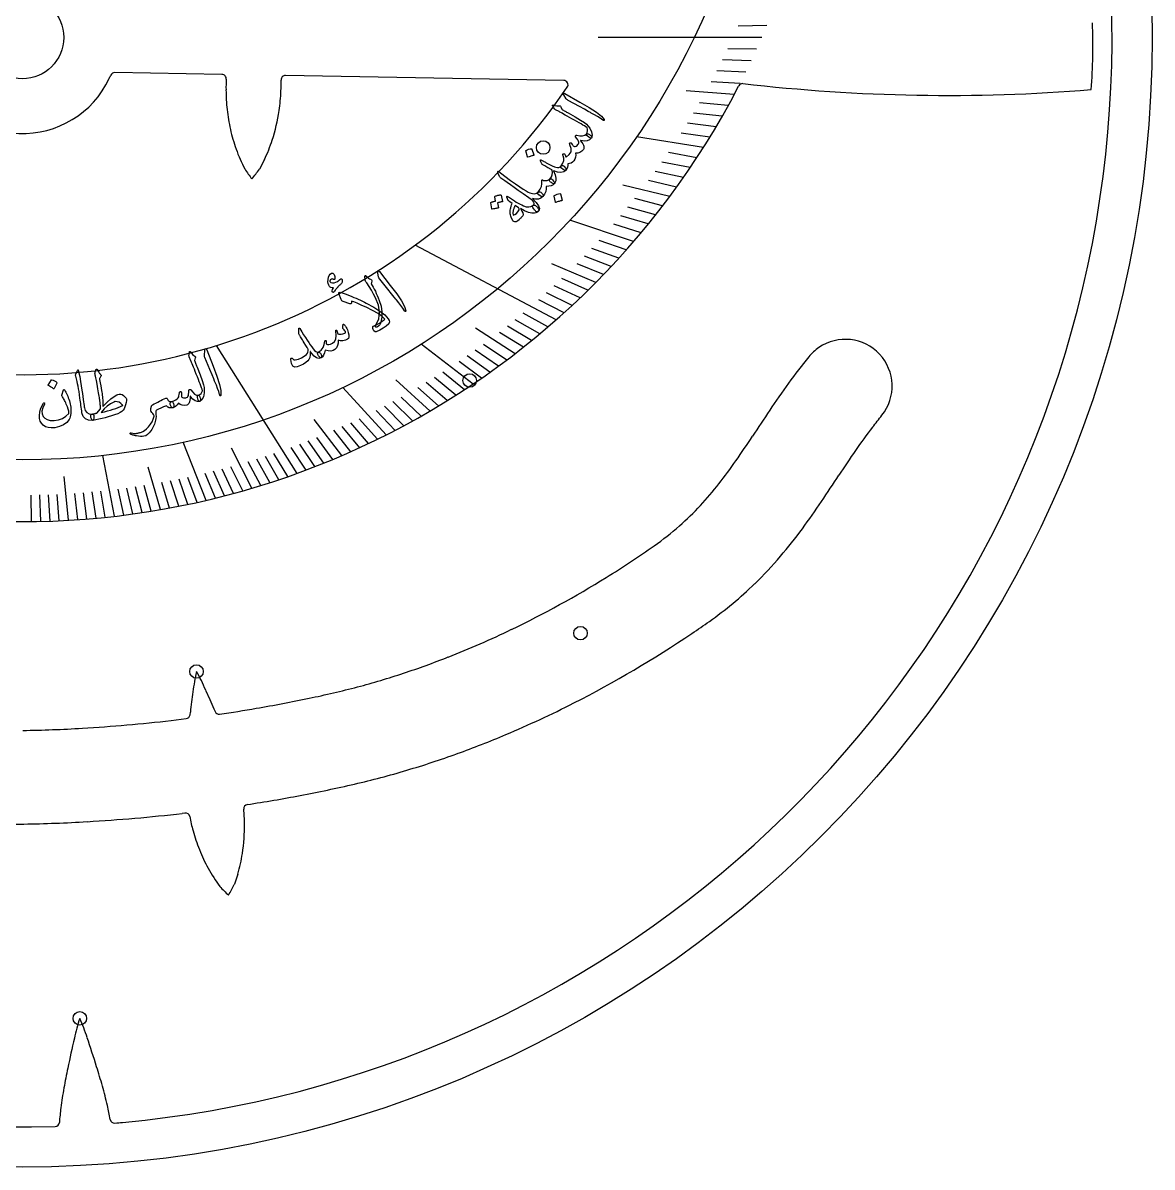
# Model space of a CAD drawing. Header units: millimetres. Extents: x -65 to 65, y -65 to 65.
# Drawn here: x 0 to 65, y -65 to 0.8 of the extents above; entities that cross this region are included whole.
import ezdxf

# ---------------------------------------------------------------- set-up
doc = ezdxf.new("R2010")
doc.units = ezdxf.units.MM
for name, color, linetype in [('CUT_INNER', 6, 'Continuous'), ('CUT_OUTER', 1, 'Continuous'), ('ENGRAVE', 7, 'Continuous'), ('ENGRAVE_FINE', 8, 'Continuous'), ('TEXT', 5, 'Continuous')]:
    doc.layers.add(name, color=color, linetype=linetype)

msp = doc.modelspace()

# ---------------------------------------------------------------- linework, layer by layer
at = {"layer": 'CUT_INNER'}
for points in [[(11.483, -2.124), (5.316, -2.016)], [(31.148, -2.467), (15.137, -2.188)], [(41.222, -2.782), (41.21, -2.806)], [(13.928, -7.02), (13.636, -7.572), (13.634, -7.576)], [(10.544, -37.549), (10.781, -38.084), (11.014, -38.622), (11.082, -38.78)], [(9.645, -38.971), (9.663, -38.817)], [(8.56, -39.298), (9.428, -39.19)], [(9.353, -44.625), (9.201, -44.644)], [(12.396, -48.136), (12.195, -48.727), (12.193, -48.731)]]:
    msp.add_lwpolyline(points, dxfattribs=at)
msp.add_circle((0, 0), 2.375, dxfattribs=at)
for centre, radius, start, end in [((0, 0), 62.692, 117.07559, 271.72351), ((0, 0), 62.692, 275.27413, 62.92436), ((31.87, -0.555), 29.725, 355.28933, 2.6965), ((0, 0), 5.525, 201.10463, 334.67159), ((1.013, -0.464), 4.411, 334.49392, 337.28373), ((5.311, -2.266), 0.25, 89, 156.79687), ((11.479, -2.374), 0.25, 356.31885, 89), ((18.832, -2.867), 7.119, 176.1553, 181.20678), ((7.741, -2.675), 7.145, 356.76136, 1.84368), ((15.133, -2.438), 0.25, 89, 181.68115), ((31.143, -2.717), 0.25, 325.72266, 89), ((0, 18.574), 46.425, 259.34572, 332.57926), ((0, 18.573), 37.975, 259.68682, 325.64284), ((22.601, -2.964), 10.887, 180.27924, 186.24601), ((4.002, -2.64), 10.882, 351.71689, 357.68981), ((41.444, -2.897), 0.25, 89, 152.75391), ((53.245, 98.951), 102.28, 263.37693, 274.62636), ((21.997, -3.027), 10.28, 186.26476, 192.67474), ((4.704, -2.745), 10.172, 341.94847, 351.73128), ((21.643, -3.108), 9.917, 192.66484, 199.49971), ((5.446, -2.996), 9.389, 334.61703, 342.00131), ((19.903, -3.756), 8.06, 199.2835, 208.16782), ((18.781, -3.723), 7.109, 212.67933, 218.34605), ((6.83, -2.796), 8.315, 320.06513, 324.90949), ((47.349, -20.06), 2.692, 321.50516, 124.45064), ((68.586, -37.605), 30.239, 140.51408, 144.13805), ((47.361, -20.073), 2.709, 124.50134, 141.24132), ((84.881, -49.357), 50.329, 144.16387, 146.32596), ((307.724, -197.744), 318.056, 146.33859, 146.66167), ((37.938, -13.106), 14.393, 319.67799, 323.1573), ((-11.524, 12.27), 64.076, 325.14237, 326.66046), ((74.309, -41.881), 31.997, 142.53714, 145.51446), ((17.056, -7.63), 29.25, 321.90405, 325.13247), ((114.218, -69.287), 80.41, 145.51947, 146.73772), ((24.302, -13.299), 20.051, 317.19191, 321.87597), ((-89.593, 64.402), 163.335, 326.10165, 326.73721), ((26.622, -15.429), 16.901, 311.41933, 317.14665), ((8.871, -1.746), 44.715, 323.6288, 326.08761), ((26.656, -15.438), 16.872, 305.0778, 311.35229), ((21.852, -11.291), 28.603, 319.53786, 323.60347), ((3.809, 17.052), 56.59, 301.75595, 305.10382), ((25.918, -14.74), 23.271, 314.16788, 319.50373), ((2.87, 18.47), 58.291, 295.70161, 301.8077), ((26.84, -15.662), 21.967, 305.27709, 314.11744), ((4.803, 14.433), 53.815, 291.47372, 295.71123), ((20.326, -6.89), 32.891, 303.59159, 305.7157), ((2.683, 18.794), 64.049, 296.96578, 304.0267), ((6.241, 10.784), 49.892, 288.33478, 291.47037), ((19.643, -38.771), 9.892, 166.61804, 173.50101), ((1.408, -41.384), 9.909, 22.77389, 29.65272), ((7.392, 7.303), 46.227, 284.90579, 288.33784), ((5.605, 14.706), 53.84, 281.67246, 284.71701), ((92.946, -49.018), 83.906, 172.21427, 173.01659), ((-0.288, 42.028), 81.789, 279.67504, 281.84287), ((11.312, -38.682), 0.25, 202.98895, 278.13827), ((3.181, 19.96), 59.453, 277.89438, 279.95362), ((4.212, 15.754), 60.646, 292.89818, 296.98095), ((-1.908, 51.139), 91.04, 273.37301, 276.60268), ((9.397, -38.942), 0.25, 277.10677, 353.29042), ((-1.318, 41.352), 81.236, 270.94912, 273.36355), ((5.636, 12.387), 56.991, 289.88873, 292.89615), ((6.855, 9.012), 53.402, 286.60416, 289.89152), ((7.844, 5.699), 49.945, 283.03584, 286.6024), ((0.963, 35.769), 80.792, 280.71564, 282.97966), ((-0.018, 40.539), 85.661, 278.70207, 280.7671), ((-1.842, 50.384), 95.668, 273.33917, 276.6284), ((9.384, -44.873), 0.25, 10.92166, 97.10712), ((12.982, -44.383), 0.25, 99.17331, 185.35487), ((4.852, -45.266), 7.929, 0.29768, 6.2279), ((-1.145, 29.867), 75.134, 268.17148, 270.93302), ((-1.314, 41.259), 86.527, 270.92227, 273.34227), ((17.641, -43.416), 8.135, 189.98465, 195.88441), ((2.609, -45.379), 10.172, 351.08673, 0.86954), ((19.727, -42.912), 10.28, 195.40302, 201.81301), ((19.391, -43.048), 9.917, 201.80311, 208.63797), ((3.382, -45.509), 9.389, 343.7553, 351.13958), ((17.776, -43.965), 8.06, 208.42176, 217.30609), ((16.663, -44.11), 7.109, 221.81759, 227.48432), ((4.717, -45.093), 8.315, 329.20339, 334.04776), ((12.68, -59.615), 9.901, 161.29708, 168.17367), ((-5.719, -60.519), 9.9, 17.44652, 24.33184), ((79.924, -75.523), 78.998, 166.87602, 168.15102), ((-66.899, -81.574), 74.598, 17.43517, 18.78544), ((-32.276, -70.708), 38.31, 15.70507, 17.44653), ((40.141, -67.159), 38.346, 168.17703, 169.91537), ((25.993, -64.646), 23.976, 169.90724, 172.66307), ((-18.452, -66.825), 23.952, 12.95177, 15.71322), ((14.931, -63.294), 12.832, 172.34395, 176.15492), ((-7.161, -64.308), 12.384, 9.51651, 13.31385), ((1.879, -62.414), 0.25, 271.58203, 355.54132), ((5.299, -62.217), 0.25, 190.08368, 274.74609), ((2.313, -25.929), 36.66, 274.70336, 275.39896)]:
    msp.add_arc(centre, radius, start, end, dxfattribs=at)
at = {"layer": 'CUT_OUTER'}
msp.add_circle((0, 0), 65, dxfattribs=at)
at = {"layer": 'ENGRAVE'}
for points in [[(42.548, 0), (33.123, 0)], [(39.18, -6.332), (35.337, -5.71)], [(35.17, -11.732), (31.505, -10.509)], [(30.706, -16.247), (22.589, -11.953)], [(15.8, -25.08), (11.165, -17.723)], [(25.926, -19.938), (22.946, -17.646)], [(20.934, -22.864), (18.436, -20.137)], [(10.576, -26.631), (9.251, -23.293)], [(5.3, -27.548), (4.628, -24.052)]]:
    msp.add_lwpolyline(points, dxfattribs=at)
for centre, radius in [((0, 18.574), 42.877), ((29.966, -6.33), 0.39), ((25.737, -19.736), 0.39), ((32.11, -34.274), 0.39), ((10.019, -36.481), 0.39), ((3.302, -56.439), 0.39)]:
    msp.add_circle(centre, radius, dxfattribs=at)
at = {"layer": 'ENGRAVE_FINE'}
for points in [[(42.841, 0.685), (41.176, 0.659)], [(42.247, -0.676), (40.582, -0.649)], [(41.937, -1.342), (40.273, -1.289)], [(41.619, -1.999), (39.956, -1.919)], [(41.292, -2.646), (39.631, -2.54)], [(40.958, -3.284), (38.188, -3.062)], [(40.617, -3.912), (38.961, -3.753)], [(40.268, -4.531), (38.615, -4.345)], [(39.912, -5.141), (38.263, -4.928)], [(39.549, -5.741), (37.905, -5.502)], [(38.422, -7.485), (36.794, -7.168)], [(38.804, -6.913), (37.17, -6.622)], [(38.035, -8.048), (36.413, -7.704)], [(37.242, -9.146), (34.556, -8.486)], [(37.641, -8.601), (36.026, -8.232)], [(36.428, -10.207), (34.836, -9.761)], [(36.838, -9.681), (35.238, -9.26)], [(36.013, -10.724), (34.43, -10.253)], [(35.594, -11.232), (34.02, -10.736)], [(34.741, -12.222), (33.187, -11.675)], [(34.308, -12.704), (32.765, -12.132)], [(32.985, -14.096), (30.466, -13.02)], [(33.43, -13.641), (31.91, -13.021)], [(33.871, -13.177), (32.339, -12.581)], [(32.083, -14.982), (30.601, -14.29)], [(32.536, -14.543), (31.04, -13.875)], [(31.168, -15.834), (29.713, -15.095)], [(31.627, -15.412), (30.158, -14.696)], [(29.771, -17.049), (28.36, -16.241)], [(30.24, -16.652), (28.814, -15.867)], [(28.348, -18.192), (26.074, -16.732)], [(28.825, -17.819), (27.446, -16.967)], [(29.3, -17.438), (27.905, -16.608)], [(27.869, -18.557), (26.523, -17.661)], [(26.902, -19.263), (25.592, -18.325)], [(27.387, -18.914), (26.058, -17.996)], [(26.415, -19.604), (25.123, -18.645)], [(23.452, -21.493), (21.49, -19.695)], [(24.942, -20.582), (23.707, -19.563)], [(25.435, -20.264), (24.181, -19.264)], [(23.95, -21.197), (22.755, -20.139)], [(24.447, -20.893), (23.231, -19.854)], [(22.449, -22.063), (21.316, -20.949)], [(22.951, -21.782), (21.797, -20.686)], [(21.44, -22.604), (20.35, -21.455)], [(21.945, -22.337), (20.833, -21.205)], [(18.381, -24.058), (16.791, -21.978)], [(19.406, -23.601), (18.406, -22.385)], [(19.916, -23.363), (18.893, -22.163)], [(20.426, -23.117), (19.38, -21.933)], [(17.867, -24.276), (16.938, -23.014)], [(18.894, -23.833), (17.917, -22.601)], [(13.197, -25.937), (12.027, -23.637)], [(16.318, -24.889), (15.463, -23.584)], [(16.835, -24.692), (15.955, -23.401)], [(17.351, -24.487), (16.447, -23.21)], [(14.24, -25.614), (13.486, -24.258)], [(14.761, -25.443), (13.981, -24.099)], [(15.281, -25.265), (14.476, -23.933)], [(7.943, -27.167), (7.227, -24.718)], [(11.626, -26.372), (11.004, -24.962)], [(12.15, -26.233), (11.502, -24.833)], [(12.674, -26.088), (11.998, -24.698)], [(13.719, -25.778), (12.991, -24.41)], [(2.651, -27.776), (2.41, -25.25)], [(8.47, -27.072), (8.013, -25.61)], [(8.998, -26.971), (8.512, -25.517)], [(9.524, -26.864), (9.011, -25.417)], [(10.05, -26.751), (9.51, -25.312)], [(11.101, -26.505), (10.507, -25.084)], [(0.53, -27.849), (0.501, -26.328)], [(1.061, -27.84), (1.003, -26.32)], [(1.591, -27.824), (1.504, -26.305)], [(2.121, -27.803), (2.006, -26.286)], [(3.182, -27.742), (3.008, -26.23)], [(3.712, -27.703), (3.509, -26.193)], [(4.241, -27.657), (4.01, -26.151)], [(4.771, -27.606), (4.511, -26.104)], [(5.829, -27.484), (5.513, -25.991)], [(6.358, -27.414), (6.013, -25.926)], [(6.887, -27.338), (6.513, -25.856)], [(7.415, -27.256), (7.013, -25.78)]]:
    msp.add_lwpolyline(points, dxfattribs=at)
at = {"layer": 'TEXT'}
for points in [[(31.151, -3.305), (31.111, -3.231), (31.106, -3.191), (31.138, -3.186), (31.205, -3.214), (32.079, -3.712), (32.615, -4.018), (33.026, -4.287), (33.31, -4.522), (33.468, -4.723), (33.476, -4.746), (33.478, -4.762), (33.473, -4.772), (33.462, -4.775), (33.448, -4.774), (33.432, -4.769), (33.414, -4.761), (33.395, -4.748), (33.25, -4.647), (33.091, -4.546), (32.919, -4.446), (32.733, -4.346), (32.686, -4.319), (32.555, -4.247), (32.343, -4.131), (32.049, -3.969), (31.394, -3.614), (31.36, -3.593), (31.332, -3.571), (31.308, -3.546), (31.289, -3.521)], [(30.62, -4.111), (30.582, -4.05), (30.552, -4.002), (30.529, -3.967), (30.514, -3.945), (30.505, -3.93), (30.501, -3.917), (30.502, -3.904), (30.507, -3.892), (30.518, -3.882), (30.531, -3.877), (30.547, -3.877), (30.566, -3.882), (30.655, -3.908), (30.742, -3.924), (30.825, -3.929), (30.905, -3.924), (30.93, -3.924), (30.95, -3.933), (30.966, -3.953), (30.979, -3.982), (31.03, -4.126), (31.08, -4.155), (31.128, -4.183), (31.176, -4.211), (31.223, -4.238), (31.269, -4.264), (31.314, -4.29), (31.358, -4.315), (31.402, -4.339), (31.805, -4.565), (32.115, -4.748), (32.332, -4.89), (32.455, -4.991), (32.641, -5.223), (32.753, -5.43), (32.789, -5.613), (32.749, -5.771), (32.746, -5.774), (32.744, -5.777), (32.742, -5.781), (32.739, -5.784), (32.706, -5.79), (32.654, -5.772), (32.584, -5.728), (32.495, -5.66), (32.465, -5.632), (32.447, -5.604), (32.444, -5.578), (32.454, -5.551), (32.499, -5.455), (32.521, -5.362), (32.518, -5.274), (32.491, -5.19), (32.42, -5.142), (32.338, -5.09), (32.245, -5.033), (32.14, -4.971), (32.025, -4.904), (31.9, -4.833), (31.765, -4.758), (31.62, -4.677), (31.479, -4.597), (31.352, -4.525), (31.238, -4.462), (31.139, -4.407), (31.054, -4.36), (30.984, -4.32), (30.929, -4.289), (30.888, -4.265), (30.677, -4.158), (30.658, -4.145), (30.642, -4.133), (30.63, -4.122), (30.62, -4.111)], [(31.109, -6.798), (31.1, -6.774), (31.095, -6.753), (31.095, -6.733), (31.098, -6.715), (31.105, -6.701), (31.117, -6.691), (31.131, -6.685), (31.15, -6.684), (31.17, -6.688), (31.188, -6.7), (31.205, -6.719), (31.221, -6.746), (31.227, -6.761), (31.233, -6.777), (31.241, -6.793), (31.249, -6.809), (31.257, -6.825), (31.264, -6.842), (31.271, -6.859), (31.277, -6.877), (31.468, -6.735), (31.569, -6.569), (31.581, -6.38), (31.503, -6.169), (31.493, -6.146), (31.487, -6.125), (31.485, -6.106), (31.487, -6.09), (31.494, -6.075), (31.505, -6.064), (31.518, -6.058), (31.535, -6.055), (31.554, -6.057), (31.571, -6.066), (31.587, -6.081), (31.602, -6.102), (31.637, -6.156), (31.669, -6.198), (31.697, -6.229), (31.722, -6.247), (31.766, -6.264), (31.813, -6.262), (31.863, -6.243), (31.916, -6.205), (31.964, -6.157), (31.996, -6.108), (32.013, -6.059), (32.014, -6.011), (31.998, -5.955), (31.962, -5.885), (31.907, -5.802), (31.831, -5.705), (31.823, -5.693), (31.82, -5.679), (31.825, -5.663), (31.835, -5.646), (31.849, -5.631), (31.864, -5.622), (31.879, -5.618), (31.896, -5.62), (32.078, -5.658), (32.232, -5.658), (32.358, -5.622), (32.456, -5.548), (32.479, -5.534), (32.509, -5.532), (32.546, -5.54), (32.59, -5.56), (32.635, -5.584), (32.674, -5.61), (32.705, -5.638), (32.729, -5.668), (32.748, -5.699), (32.758, -5.726), (32.759, -5.749), (32.752, -5.768), (32.636, -5.88), (32.493, -5.943), (32.324, -5.957), (32.129, -5.921), (32.119, -5.919), (32.114, -5.921), (32.113, -5.928), (32.116, -5.938), (32.186, -6.039), (32.239, -6.126), (32.277, -6.198), (32.3, -6.256), (32.309, -6.307), (32.308, -6.355), (32.297, -6.4), (32.275, -6.442), (32.183, -6.546), (32.078, -6.617), (31.96, -6.654), (31.83, -6.659), (31.841, -6.777), (31.828, -6.888), (31.79, -6.992), (31.728, -7.088), (31.651, -7.167), (31.567, -7.222), (31.477, -7.253), (31.381, -7.261), (31.382, -7.369), (31.366, -7.466), (31.333, -7.552), (31.283, -7.628), (31.247, -7.644), (31.19, -7.633), (31.111, -7.593), (31.012, -7.525), (30.987, -7.498), (30.976, -7.467), (30.981, -7.431), (31.001, -7.392), (31.098, -7.23), (31.148, -7.077), (31.152, -6.933), (31.109, -6.798)], [(28.962, -6.526), (28.961, -6.519), (28.963, -6.512), (28.968, -6.504), (28.976, -6.497), (29.05, -6.46), (29.127, -6.432), (29.206, -6.411), (29.288, -6.398), (29.298, -6.398), (29.306, -6.402), (29.311, -6.407), (29.315, -6.416), (29.43, -6.759), (29.431, -6.769), (29.427, -6.777), (29.417, -6.783), (29.401, -6.786), (29.388, -6.789), (29.367, -6.795), (29.339, -6.802), (29.304, -6.812), (29.261, -6.824), (29.21, -6.839), (29.151, -6.857), (29.084, -6.877), (29.074, -6.879), (29.067, -6.878), (29.062, -6.874), (29.06, -6.867)], [(29.909, -7.299), (29.896, -7.287), (29.881, -7.264), (29.864, -7.232), (29.846, -7.191), (29.83, -7.15), (29.817, -7.117), (29.807, -7.091), (29.802, -7.073), (29.804, -7.051), (29.816, -7.041), (29.838, -7.043), (29.869, -7.057), (29.89, -7.069), (29.914, -7.082), (29.942, -7.096), (29.975, -7.113), (30.011, -7.132), (30.05, -7.153), (30.093, -7.177), (30.138, -7.202), (30.331, -7.305), (30.489, -7.383), (30.61, -7.438), (30.695, -7.468), (30.782, -7.481), (30.862, -7.472), (30.935, -7.442), (31.001, -7.392), (31.019, -7.377), (31.04, -7.368), (31.062, -7.364), (31.086, -7.366), (31.113, -7.374), (31.139, -7.389), (31.163, -7.41), (31.186, -7.438), (31.239, -7.508), (31.273, -7.563), (31.288, -7.603), (31.283, -7.628), (31.149, -7.732), (30.985, -7.773), (30.792, -7.752), (30.568, -7.668), (30.56, -7.666), (30.555, -7.666), (30.554, -7.669), (30.557, -7.675), (30.656, -7.891), (30.7, -8.085), (30.688, -8.254), (30.62, -8.399), (30.608, -8.411), (30.591, -8.417), (30.572, -8.415), (30.548, -8.407), (30.517, -8.392), (30.48, -8.371), (30.436, -8.345), (30.385, -8.313), (30.341, -8.277), (30.319, -8.239), (30.32, -8.198), (30.344, -8.156), (30.434, -8.023), (30.485, -7.891), (30.498, -7.76), (30.472, -7.629), (30.463, -7.619), (30.44, -7.604), (30.403, -7.583), (30.351, -7.557), (30.319, -7.541), (30.28, -7.52), (30.235, -7.494), (30.183, -7.463), (30.125, -7.428), (30.059, -7.389), (29.988, -7.346), (29.909, -7.299)], [(29.405, -9.843), (29.369, -9.778), (29.35, -9.726), (29.35, -9.685), (29.369, -9.657), (29.402, -9.626), (29.426, -9.598), (29.44, -9.573), (29.443, -9.55), (29.42, -9.482), (29.36, -9.404), (29.264, -9.316), (29.132, -9.218), (28.814, -8.998), (28.533, -8.801), (28.286, -8.627), (28.075, -8.477), (27.899, -8.351), (27.758, -8.25), (27.651, -8.173), (27.578, -8.121), (27.532, -8.084), (27.496, -8.052), (27.469, -8.023), (27.452, -7.998), (27.358, -7.789), (27.346, -7.732), (27.349, -7.7), (27.368, -7.694), (27.403, -7.713), (27.765, -7.984), (28.087, -8.22), (28.37, -8.422), (28.614, -8.591), (28.818, -8.726), (28.982, -8.829), (29.106, -8.9), (29.189, -8.939), (29.345, -8.981), (29.478, -8.989), (29.587, -8.962), (29.672, -8.9), (29.699, -8.881), (29.733, -8.875), (29.773, -8.882), (29.82, -8.902), (29.859, -8.927), (29.892, -8.956), (29.919, -8.991), (29.941, -9.031), (29.954, -9.069), (29.959, -9.102), (29.955, -9.129), (29.942, -9.15), (29.826, -9.243), (29.689, -9.293), (29.53, -9.301), (29.351, -9.267), (29.567, -9.486), (29.698, -9.676), (29.745, -9.838), (29.707, -9.971), (29.688, -9.996), (29.668, -10.015), (29.647, -10.027), (29.626, -10.032), (29.599, -10.032), (29.572, -10.022), (29.543, -10.004), (29.514, -9.977), (29.5, -9.96), (29.485, -9.943), (29.471, -9.927), (29.457, -9.91), (29.443, -9.893), (29.43, -9.877), (29.417, -9.86), (29.405, -9.843)], [(30.344, -8.156), (30.374, -8.138), (30.398, -8.127), (30.417, -8.124), (30.43, -8.127), (30.446, -8.136), (30.463, -8.15), (30.483, -8.169), (30.504, -8.191), (30.567, -8.268), (30.608, -8.328), (30.626, -8.372), (30.62, -8.399), (30.534, -8.473), (30.425, -8.526), (30.292, -8.558), (30.136, -8.568), (30.139, -8.714), (30.107, -8.861), (30.04, -9.007), (29.939, -9.154), (29.923, -9.165), (29.904, -9.168), (29.883, -9.164), (29.857, -9.152), (29.709, -9.059), (29.692, -9.049), (29.678, -9.033), (29.667, -9.013), (29.657, -8.988), (29.653, -8.966), (29.654, -8.944), (29.659, -8.923), (29.669, -8.903), (29.788, -8.729), (29.862, -8.566), (29.893, -8.413), (29.88, -8.272), (29.877, -8.254), (29.878, -8.237), (29.884, -8.222), (29.894, -8.207), (29.907, -8.197), (29.919, -8.193), (29.933, -8.195), (29.946, -8.204), (29.958, -8.214), (29.969, -8.222), (29.979, -8.227), (29.988, -8.231), (30.096, -8.234), (30.191, -8.223), (30.274, -8.197), (30.344, -8.156)], [(27.178, -9.162), (27.177, -9.155), (27.18, -9.148), (27.186, -9.141), (27.195, -9.134), (27.233, -9.117), (27.271, -9.102), (27.31, -9.09), (27.349, -9.079), (27.389, -9.07), (27.429, -9.063), (27.471, -9.058), (27.513, -9.055), (27.523, -9.056), (27.532, -9.061), (27.538, -9.068), (27.542, -9.078), (27.624, -9.434), (27.623, -9.441), (27.618, -9.446), (27.607, -9.45), (27.593, -9.453), (27.581, -9.454), (27.564, -9.457), (27.54, -9.461), (27.511, -9.468), (27.475, -9.476), (27.433, -9.486), (27.384, -9.498), (27.329, -9.511), (27.388, -9.79), (27.388, -9.8), (27.382, -9.808), (27.372, -9.813), (27.356, -9.815), (27.342, -9.817), (27.321, -9.821), (27.292, -9.826), (27.255, -9.833), (27.211, -9.841), (27.158, -9.852), (27.097, -9.865), (27.028, -9.88), (27.02, -9.88), (27.013, -9.877), (27.01, -9.872), (27.009, -9.865), (26.944, -9.514), (26.944, -9.507), (26.947, -9.5), (26.953, -9.493), (26.961, -9.486), (26.993, -9.471), (27.025, -9.458), (27.058, -9.447), (27.091, -9.437), (27.125, -9.43), (27.158, -9.424), (27.192, -9.42), (27.227, -9.417)], [(28.836, -9.683), (28.992, -9.736), (29.133, -9.749), (29.258, -9.723), (29.369, -9.657), (29.4, -9.64), (29.436, -9.637), (29.477, -9.648), (29.523, -9.673), (29.545, -9.689), (29.567, -9.706), (29.588, -9.724), (29.609, -9.743), (29.629, -9.764), (29.648, -9.786), (29.665, -9.809), (29.68, -9.834), (29.703, -9.878), (29.716, -9.915), (29.718, -9.945), (29.71, -9.968), (29.662, -10.019), (29.606, -10.059), (29.543, -10.088), (29.474, -10.107), (29.304, -10.109), (29.112, -10.066), (28.897, -9.978), (28.66, -9.844), (28.742, -9.982), (28.79, -10.096), (28.805, -10.186), (28.786, -10.251), (28.767, -10.277), (28.747, -10.305), (28.724, -10.332), (28.699, -10.361), (28.672, -10.39), (28.642, -10.419), (28.61, -10.45), (28.576, -10.482), (28.511, -10.538), (28.457, -10.578), (28.416, -10.602), (28.387, -10.61), (28.325, -10.609), (28.276, -10.595), (28.238, -10.569), (28.211, -10.53), (28.147, -10.389), (28.102, -10.277), (28.074, -10.193), (28.064, -10.137), (28.062, -10.073), (28.065, -10.006), (28.072, -9.937), (28.084, -9.865), (28.099, -9.79), (28.119, -9.712), (28.142, -9.632), (28.17, -9.548), (28.038, -9.45), (28.022, -9.437), (28.008, -9.425), (27.995, -9.415), (27.984, -9.405), (27.974, -9.395), (27.966, -9.386), (27.96, -9.377), (27.956, -9.369), (27.877, -9.176), (27.871, -9.146), (27.883, -9.135), (27.915, -9.142), (27.966, -9.168), (28.082, -9.25), (28.197, -9.327), (28.309, -9.399), (28.419, -9.465), (28.528, -9.527), (28.633, -9.583), (28.736, -9.635), (28.836, -9.683)], [(30.591, -9.12), (30.591, -9.113), (30.593, -9.105), (30.599, -9.097), (30.608, -9.089), (30.686, -9.05), (30.767, -9.019), (30.85, -8.996), (30.935, -8.981), (30.946, -8.982), (30.954, -8.985), (30.959, -8.991), (30.963, -9), (31.061, -9.356), (31.062, -9.366), (31.056, -9.374), (31.046, -9.381), (31.029, -9.385), (31.015, -9.388), (30.994, -9.394), (30.964, -9.402), (30.927, -9.413), (30.882, -9.426), (30.828, -9.442), (30.766, -9.462), (30.696, -9.484), (30.686, -9.486), (30.678, -9.485), (30.674, -9.481), (30.672, -9.474)], [(28.35, -9.669), (28.335, -9.696), (28.321, -9.724), (28.306, -9.754), (28.292, -9.785), (28.278, -9.818), (28.266, -9.853), (28.255, -9.89), (28.245, -9.929), (28.236, -9.968), (28.23, -10.007), (28.225, -10.045), (28.224, -10.083), (28.225, -10.12), (28.229, -10.157), (28.236, -10.193), (28.245, -10.228), (28.342, -10.192), (28.431, -10.127), (28.512, -10.033), (28.584, -9.909), (28.589, -9.883), (28.582, -9.854), (28.564, -9.823), (28.535, -9.79)], [(18.365, -14.153), (18.326, -14.186), (18.29, -14.217), (18.257, -14.245), (18.227, -14.272), (18.2, -14.296), (18.177, -14.318), (18.157, -14.338), (18.14, -14.357), (18.124, -14.376), (18.105, -14.4), (18.083, -14.428), (18.057, -14.461), (18.029, -14.498), (17.997, -14.54), (17.963, -14.586), (17.925, -14.637), (17.909, -14.655), (17.891, -14.665), (17.873, -14.666), (17.853, -14.658), (17.827, -14.626), (17.825, -14.574), (17.846, -14.502), (17.89, -14.41), (17.816, -14.406), (17.754, -14.393), (17.705, -14.369), (17.667, -14.335), (17.622, -14.258), (17.594, -14.162), (17.583, -14.049), (17.588, -13.918), (17.611, -13.791), (17.65, -13.69), (17.706, -13.615), (17.778, -13.567), (17.827, -13.555), (17.869, -13.563), (17.905, -13.591), (17.934, -13.639), (17.956, -13.696), (17.971, -13.752), (17.978, -13.806), (17.978, -13.858), (17.971, -13.898), (17.957, -13.922), (17.936, -13.929), (17.908, -13.92), (17.873, -13.902), (17.838, -13.894), (17.804, -13.896), (17.771, -13.906), (17.74, -13.924), (17.717, -13.946), (17.701, -13.973), (17.692, -14.006), (17.691, -14.04), (17.7, -14.066), (17.718, -14.085), (17.746, -14.097), (17.835, -14.113), (17.929, -14.108), (18.03, -14.082), (18.138, -14.036), (18.146, -14.031), (18.156, -14.024), (18.166, -14.016), (18.176, -14.007), (18.188, -13.997), (18.2, -13.986), (18.213, -13.975), (18.227, -13.962), (18.243, -13.949), (18.257, -13.937), (18.269, -13.926), (18.28, -13.916), (18.29, -13.908), (18.299, -13.901), (18.307, -13.895), (18.314, -13.89), (18.328, -13.884), (18.342, -13.883), (18.355, -13.886), (18.368, -13.893), (18.377, -13.901), (18.385, -13.91), (18.39, -13.92), (18.393, -13.93), (18.397, -14.013), (18.394, -14.078), (18.383, -14.124), (18.365, -14.153)], [(20.627, -16.38), (20.598, -16.459), (20.556, -16.529), (20.503, -16.588), (20.436, -16.638), (20.394, -16.659), (20.361, -16.669), (20.337, -16.669), (20.322, -16.656), (20.316, -16.633), (20.32, -16.603), (20.335, -16.566), (20.359, -16.522), (20.505, -16.179), (20.546, -15.808), (20.483, -15.409), (20.318, -14.982), (20.204, -14.758), (20.081, -14.539), (19.949, -14.326), (19.809, -14.119), (19.769, -14.059), (19.74, -14.01), (19.722, -13.971), (19.715, -13.942), (19.714, -13.9), (19.712, -13.863), (19.71, -13.831), (19.708, -13.803), (19.707, -13.78), (19.706, -13.761), (19.705, -13.747), (19.705, -13.738), (19.707, -13.724), (19.712, -13.713), (19.719, -13.705), (19.727, -13.7), (19.74, -13.698), (19.751, -13.699), (19.761, -13.702), (19.768, -13.709), (19.85, -13.786), (19.92, -13.845), (19.98, -13.886), (20.028, -13.909), (20.064, -13.925), (20.087, -13.947), (20.098, -13.976), (20.096, -14.011), (20.064, -14.17), (20.127, -14.268), (20.188, -14.373), (20.248, -14.483), (20.307, -14.599), (20.364, -14.721), (20.421, -14.85), (20.477, -14.984), (20.532, -15.125), (20.634, -15.456), (20.684, -15.775), (20.681, -16.083), (20.627, -16.38)], [(20.453, -13.532), (20.444, -13.448), (20.454, -13.409), (20.485, -13.416), (20.537, -13.468), (21.155, -14.262), (21.534, -14.749), (21.811, -15.155), (21.985, -15.48), (22.053, -15.726), (22.052, -15.75), (22.048, -15.766), (22.04, -15.773), (22.028, -15.771), (22.015, -15.765), (22.003, -15.755), (21.99, -15.74), (21.976, -15.722), (21.881, -15.573), (21.773, -15.419), (21.652, -15.261), (21.518, -15.098), (21.484, -15.054), (21.391, -14.938), (21.239, -14.75), (21.029, -14.488), (20.559, -13.91), (20.536, -13.878), (20.518, -13.846), (20.506, -13.815), (20.498, -13.784)], [(20.192, -16.604), (20.321, -16.544), (20.437, -16.486), (20.539, -16.432), (20.628, -16.381), (20.703, -16.334), (20.765, -16.29), (20.814, -16.25), (20.85, -16.213), (20.693, -16.051), (20.46, -15.882), (20.153, -15.705), (19.773, -15.519), (19.629, -15.453), (19.496, -15.393), (19.375, -15.339), (19.264, -15.291), (19.164, -15.25), (19.075, -15.215), (18.997, -15.188), (18.93, -15.167), (18.93, -15.289), (18.914, -15.312), (18.893, -15.326), (18.869, -15.328), (18.839, -15.321), (18.454, -15.187), (18.415, -15.168), (18.383, -15.142), (18.356, -15.109), (18.337, -15.07), (18.214, -14.732), (18.207, -14.707), (18.205, -14.688), (18.208, -14.674), (18.217, -14.665), (18.28, -14.66), (18.401, -14.688), (18.579, -14.749), (18.815, -14.842), (18.947, -14.896), (19.076, -14.95), (19.202, -15.004), (19.325, -15.058), (19.445, -15.112), (19.561, -15.167), (19.674, -15.221), (19.785, -15.276), (20.215, -15.51), (20.57, -15.739), (20.846, -15.964), (21.043, -16.188), (21.094, -16.277), (21.116, -16.355), (21.111, -16.422), (21.077, -16.477), (20.926, -16.613), (20.755, -16.733), (20.565, -16.839), (20.355, -16.93), (20.335, -16.938), (20.317, -16.941), (20.302, -16.94), (20.29, -16.934), (20.224, -16.874), (20.181, -16.809), (20.16, -16.739), (20.16, -16.665), (20.164, -16.64), (20.171, -16.622), (20.18, -16.61), (20.192, -16.604)], [(17.026, -18.105), (17.059, -18.106), (17.09, -18.116), (17.119, -18.137), (17.146, -18.167), (17.173, -18.207), (17.194, -18.248), (17.209, -18.29), (17.218, -18.332), (17.221, -18.37), (17.215, -18.401), (17.202, -18.424), (17.181, -18.439), (17.054, -18.461), (16.924, -18.426), (16.793, -18.335), (16.66, -18.188), (16.64, -18.161), (16.622, -18.138), (16.607, -18.119), (16.595, -18.103), (16.585, -18.091), (16.578, -18.082), (16.574, -18.076), (16.573, -18.075), (16.562, -18.066), (16.555, -18.066), (16.552, -18.073), (16.552, -18.089), (16.553, -18.26), (16.531, -18.405), (16.488, -18.522), (16.424, -18.612), (16.314, -18.707), (16.176, -18.796), (16.008, -18.879), (15.812, -18.956), (15.666, -18.971), (15.556, -18.904), (15.481, -18.758), (15.441, -18.53), (15.442, -18.501), (15.447, -18.477), (15.457, -18.459), (15.473, -18.446), (15.491, -18.441), (15.509, -18.443), (15.528, -18.454), (15.546, -18.473), (15.586, -18.514), (15.625, -18.541), (15.663, -18.554), (15.701, -18.554), (15.892, -18.505), (16.063, -18.435), (16.214, -18.343), (16.345, -18.23), (16.396, -18.167), (16.429, -18.097), (16.444, -18.02), (16.443, -17.936), (16.426, -17.904), (16.382, -17.83), (16.31, -17.716), (16.212, -17.56), (16.159, -17.477), (16.113, -17.401), (16.071, -17.334), (16.035, -17.274), (16.004, -17.223), (15.978, -17.182), (15.957, -17.149), (15.942, -17.125), (15.921, -17.088), (15.907, -17.054), (15.898, -17.022), (15.896, -16.994), (15.897, -16.957), (15.897, -16.922), (15.897, -16.89), (15.898, -16.861), (15.898, -16.834), (15.898, -16.81), (15.897, -16.789), (15.896, -16.77), (15.896, -16.754), (15.901, -16.742), (15.909, -16.733), (15.92, -16.727), (15.935, -16.727), (15.949, -16.73), (15.96, -16.738), (15.969, -16.75), (16.078, -16.931), (16.182, -17.101), (16.283, -17.261), (16.381, -17.41), (16.474, -17.549), (16.563, -17.678), (16.649, -17.796), (16.73, -17.904), (16.813, -18.002), (16.89, -18.068), (16.961, -18.103), (17.026, -18.105)], [(18.45, -16.512), (18.455, -16.502), (18.465, -16.499), (18.48, -16.503), (18.501, -16.513), (18.528, -16.534), (18.558, -16.568), (18.592, -16.616), (18.628, -16.677), (18.667, -16.747), (18.7, -16.819), (18.727, -16.892), (18.748, -16.965), (18.775, -17.115), (18.779, -17.231), (18.758, -17.313), (18.714, -17.361), (18.581, -17.421), (18.444, -17.449), (18.304, -17.446), (18.16, -17.411), (18.159, -17.581), (18.129, -17.727), (18.071, -17.851), (17.985, -17.95), (17.876, -18.017), (17.746, -18.045), (17.596, -18.034), (17.426, -17.985), (17.387, -18.152), (17.333, -18.283), (17.265, -18.379), (17.181, -18.439), (17.158, -18.438), (17.126, -18.415), (17.086, -18.372), (17.038, -18.307), (16.999, -18.239), (16.985, -18.183), (16.994, -18.139), (17.026, -18.105), (17.181, -17.986), (17.296, -17.84), (17.371, -17.667), (17.406, -17.468), (17.408, -17.458), (17.412, -17.449), (17.417, -17.442), (17.423, -17.438), (17.432, -17.434), (17.442, -17.433), (17.451, -17.435), (17.46, -17.438), (17.473, -17.456), (17.481, -17.494), (17.484, -17.55), (17.483, -17.627), (17.547, -17.654), (17.627, -17.658), (17.724, -17.638), (17.838, -17.595), (17.959, -17.5), (18.031, -17.349), (18.053, -17.143), (18.026, -16.883), (18.024, -16.87), (18.025, -16.86), (18.028, -16.852), (18.034, -16.847), (18.045, -16.842), (18.055, -16.841), (18.065, -16.841), (18.074, -16.845), (18.084, -16.852), (18.091, -16.859), (18.096, -16.868), (18.1, -16.877), (18.142, -17.049), (18.204, -17.065), (18.272, -17.072), (18.346, -17.07), (18.427, -17.059), (18.502, -17.04), (18.554, -17.017), (18.584, -16.99), (18.592, -16.959), (18.582, -16.924), (18.554, -16.88), (18.51, -16.827), (18.45, -16.766), (18.443, -16.743), (18.441, -16.693), (18.443, -16.616), (18.45, -16.512)], [(9.584, -18.309), (9.593, -18.238), (9.599, -18.181), (9.604, -18.14), (9.606, -18.113), (9.608, -18.096), (9.614, -18.083), (9.622, -18.073), (9.634, -18.068), (9.648, -18.067), (9.662, -18.071), (9.674, -18.081), (9.685, -18.096), (9.739, -18.173), (9.796, -18.239), (9.858, -18.296), (9.924, -18.342), (9.943, -18.357), (9.952, -18.378), (9.953, -18.403), (9.944, -18.434), (9.894, -18.578), (9.914, -18.632), (9.934, -18.684), (9.954, -18.735), (9.973, -18.786), (9.993, -18.835), (10.012, -18.883), (10.031, -18.931), (10.049, -18.977), (10.221, -19.406), (10.348, -19.744), (10.427, -19.99), (10.459, -20.145), (10.459, -20.443), (10.415, -20.675), (10.329, -20.84), (10.199, -20.937), (10.194, -20.939), (10.191, -20.939), (10.187, -20.941), (10.182, -20.942), (10.153, -20.925), (10.124, -20.878), (10.097, -20.8), (10.071, -20.692), (10.065, -20.651), (10.068, -20.619), (10.082, -20.595), (10.107, -20.581), (10.203, -20.535), (10.277, -20.476), (10.331, -20.406), (10.363, -20.324), (10.337, -20.242), (10.306, -20.149), (10.269, -20.046), (10.227, -19.933), (10.179, -19.808), (10.127, -19.675), (10.069, -19.531), (10.007, -19.378), (9.947, -19.226), (9.893, -19.09), (9.845, -18.97), (9.802, -18.865), (9.766, -18.775), (9.736, -18.7), (9.713, -18.641), (9.696, -18.597), (9.599, -18.381), (9.592, -18.359), (9.587, -18.34), (9.585, -18.323), (9.584, -18.309)], [(10.504, -18.015), (10.519, -17.932), (10.54, -17.898), (10.568, -17.914), (10.602, -17.978), (10.97, -18.915), (11.195, -19.489), (11.346, -19.957), (11.42, -20.318), (11.416, -20.573), (11.408, -20.596), (11.399, -20.61), (11.39, -20.614), (11.379, -20.61), (11.368, -20.6), (11.359, -20.587), (11.351, -20.569), (11.343, -20.547), (11.294, -20.377), (11.234, -20.199), (11.163, -20.013), (11.081, -19.819), (11.061, -19.768), (11.005, -19.63), (10.912, -19.406), (10.785, -19.096), (10.498, -18.408), (10.486, -18.371), (10.477, -18.335), (10.474, -18.302), (10.475, -18.27)], [(4.245, -19.099), (4.253, -19.088), (4.261, -19.08), (4.268, -19.076), (4.274, -19.075), (4.282, -19.078), (4.289, -19.084), (4.297, -19.093), (4.304, -19.105), (4.335, -19.157), (4.364, -19.205), (4.392, -19.249), (4.418, -19.289), (4.442, -19.325), (4.465, -19.356), (4.487, -19.381), (4.507, -19.402), (4.523, -19.419), (4.529, -19.439), (4.527, -19.46), (4.517, -19.483), (4.451, -19.594), (4.443, -19.613), (4.439, -19.634), (4.438, -19.657), (4.441, -19.682), (4.477, -19.872), (4.507, -20.039), (4.533, -20.184), (4.554, -20.307), (4.571, -20.407), (4.584, -20.484), (4.593, -20.54), (4.598, -20.573), (4.609, -20.672), (4.617, -20.767), (4.623, -20.856), (4.627, -20.94), (4.628, -21.02), (4.628, -21.095), (4.625, -21.164), (4.621, -21.229), (4.871, -20.985), (5.088, -20.793), (5.272, -20.653), (5.426, -20.566), (5.495, -20.539), (5.559, -20.523), (5.617, -20.517), (5.668, -20.523), (5.744, -20.55), (5.819, -20.599), (5.894, -20.668), (5.969, -20.76), (5.982, -20.782), (5.99, -20.809), (5.993, -20.841), (5.991, -20.877), (5.97, -21.007), (5.94, -21.132), (5.901, -21.253), (5.853, -21.368), (5.801, -21.446), (5.722, -21.517), (5.616, -21.584), (5.483, -21.644), (5.302, -21.709), (5.121, -21.77), (4.941, -21.826), (4.761, -21.878), (4.582, -21.924), (4.404, -21.965), (4.227, -22), (4.052, -22.031), (4.031, -22.027), (4.011, -22.012), (3.991, -21.986), (3.972, -21.948), (3.954, -21.901), (3.942, -21.856), (3.937, -21.811), (3.938, -21.767), (3.946, -21.728), (3.961, -21.698), (3.984, -21.677), (4.015, -21.665), (4.057, -21.658), (4.096, -21.651), (4.133, -21.644), (4.168, -21.637), (4.2, -21.63), (4.23, -21.623), (4.258, -21.617), (4.284, -21.612), (4.489, -21.368), (4.489, -21.358), (4.49, -21.345), (4.49, -21.33), (4.491, -21.312), (4.49, -21.291), (4.49, -21.267), (4.489, -21.241), (4.487, -21.212), (4.486, -21.18), (4.483, -21.146), (4.48, -21.109), (4.476, -21.071), (4.471, -21.03), (4.466, -20.988), (4.461, -20.944), (4.456, -20.898), (4.45, -20.846), (4.441, -20.785), (4.431, -20.713), (4.418, -20.631), (4.403, -20.54), (4.386, -20.439), (4.367, -20.33), (4.347, -20.211), (4.3, -19.948), (4.261, -19.74), (4.23, -19.588), (4.207, -19.49), (4.19, -19.428), (4.178, -19.38), (4.171, -19.348), (4.169, -19.33), (4.178, -19.295), (4.186, -19.262), (4.195, -19.231), (4.204, -19.203), (4.214, -19.175), (4.224, -19.149), (4.234, -19.123), (4.245, -19.099)], [(1.666, -19.702), (1.671, -19.697), (1.677, -19.693), (1.686, -19.692), (1.697, -19.692), (1.774, -19.721), (1.848, -19.757), (1.917, -19.8), (1.983, -19.851), (1.99, -19.859), (1.993, -19.867), (1.993, -19.875), (1.989, -19.883), (1.819, -20.203), (1.812, -20.21), (1.803, -20.213), (1.792, -20.209), (1.779, -20.2), (1.768, -20.193), (1.749, -20.181), (1.725, -20.166), (1.693, -20.147), (1.655, -20.124), (1.609, -20.097), (1.556, -20.067), (1.495, -20.032), (1.487, -20.027), (1.483, -20.021), (1.482, -20.015), (1.486, -20.008)], [(3.174, -19.155), (3.181, -19.142), (3.187, -19.134), (3.193, -19.129), (3.199, -19.128), (3.209, -19.133), (3.218, -19.148), (3.228, -19.175), (3.237, -19.212), (3.295, -19.513), (3.346, -19.792), (3.389, -20.049), (3.425, -20.283), (3.452, -20.483), (3.477, -20.663), (3.499, -20.822), (3.519, -20.96), (3.536, -21.077), (3.55, -21.174), (3.561, -21.249), (3.568, -21.304), (3.619, -21.467), (3.711, -21.581), (3.843, -21.647), (4.015, -21.665), (4.063, -21.672), (4.096, -21.698), (4.114, -21.741), (4.116, -21.802), (4.107, -21.9), (4.093, -21.971), (4.074, -22.015), (4.052, -22.031), (3.809, -22.023), (3.624, -21.946), (3.497, -21.801), (3.428, -21.587), (3.412, -21.484), (3.396, -21.381), (3.381, -21.276), (3.366, -21.172), (3.353, -21.068), (3.339, -20.963), (3.326, -20.858), (3.313, -20.752), (3.288, -20.551), (3.262, -20.37), (3.236, -20.21), (3.207, -20.07), (3.177, -19.935), (3.143, -19.792), (3.106, -19.641), (3.065, -19.48), (3.059, -19.451), (3.057, -19.424), (3.06, -19.4), (3.068, -19.377)], [(2.427, -20.276), (2.465, -20.343), (2.502, -20.413), (2.538, -20.485), (2.573, -20.561), (2.608, -20.641), (2.64, -20.725), (2.672, -20.813), (2.701, -20.905), (2.727, -20.997), (2.749, -21.089), (2.767, -21.18), (2.779, -21.271), (2.787, -21.361), (2.791, -21.452), (2.79, -21.543), (2.784, -21.633), (2.77, -21.729), (2.749, -21.818), (2.72, -21.9), (2.683, -21.976), (2.551, -22.151), (2.37, -22.29), (2.14, -22.39), (1.861, -22.452), (1.658, -22.465), (1.479, -22.446), (1.325, -22.394), (1.194, -22.309), (1.096, -22.198), (1.026, -22.066), (0.987, -21.914), (0.976, -21.742), (0.995, -21.559), (1.04, -21.383), (1.11, -21.213), (1.206, -21.049), (1.222, -21.03), (1.237, -21.019), (1.252, -21.017), (1.266, -21.022), (1.28, -21.035), (1.284, -21.052), (1.279, -21.076), (1.265, -21.104), (1.17, -21.31), (1.126, -21.494), (1.131, -21.657), (1.188, -21.798), (1.288, -21.909), (1.427, -21.987), (1.605, -22.029), (1.822, -22.036), (2.082, -21.998), (2.311, -21.918), (2.508, -21.796), (2.672, -21.633), (2.676, -21.627), (2.678, -21.619), (2.679, -21.608), (2.678, -21.595), (2.666, -21.494), (2.636, -21.376), (2.59, -21.242), (2.527, -21.093), (2.492, -21.018), (2.459, -20.948), (2.427, -20.884), (2.397, -20.825), (2.367, -20.771), (2.339, -20.723), (2.312, -20.681), (2.285, -20.645), (2.273, -20.626), (2.265, -20.608), (2.263, -20.592), (2.265, -20.576), (2.367, -20.267), (2.377, -20.249), (2.39, -20.244), (2.407, -20.253), (2.427, -20.276)], [(8.58, -20.944), (8.718, -20.905), (8.829, -20.855), (8.913, -20.794), (8.97, -20.723), (8.992, -20.672), (9.01, -20.61), (9.024, -20.537), (9.034, -20.452), (9.039, -20.427), (9.047, -20.406), (9.056, -20.391), (9.068, -20.381), (9.084, -20.374), (9.1, -20.372), (9.114, -20.375), (9.128, -20.384), (9.141, -20.399), (9.15, -20.417), (9.154, -20.438), (9.154, -20.462), (9.148, -20.526), (9.146, -20.578), (9.149, -20.62), (9.156, -20.651), (9.18, -20.691), (9.217, -20.719), (9.267, -20.736), (9.33, -20.74), (9.397, -20.733), (9.451, -20.717), (9.493, -20.693), (9.522, -20.66), (9.548, -20.602), (9.565, -20.522), (9.575, -20.421), (9.577, -20.297), (9.579, -20.282), (9.586, -20.27), (9.601, -20.26), (9.621, -20.253), (9.641, -20.25), (9.659, -20.252), (9.673, -20.259), (9.684, -20.271), (9.798, -20.415), (9.907, -20.515), (10.011, -20.57), (10.111, -20.58), (10.134, -20.584), (10.158, -20.604), (10.184, -20.639), (10.211, -20.689), (10.228, -20.73), (10.239, -20.772), (10.245, -20.813), (10.246, -20.854), (10.242, -20.886), (10.233, -20.91), (10.22, -20.927), (10.203, -20.936), (10.067, -20.945), (9.934, -20.901), (9.804, -20.803), (9.677, -20.651), (9.671, -20.644), (9.665, -20.642), (9.661, -20.646), (9.657, -20.656), (9.649, -20.775), (9.636, -20.875), (9.618, -20.957), (9.597, -21.02), (9.572, -21.066), (9.541, -21.102), (9.504, -21.131), (9.461, -21.15), (9.326, -21.173), (9.201, -21.162), (9.086, -21.117), (8.983, -21.039), (8.908, -21.137), (8.828, -21.214), (8.745, -21.269), (8.658, -21.303), (8.634, -21.303), (8.61, -21.291), (8.586, -21.267), (8.562, -21.232), (8.509, -21.119), (8.495, -21.033), (8.518, -20.975), (8.58, -20.944)], [(5.335, -20.95), (5.314, -20.953), (5.294, -20.959), (5.273, -20.965), (5.252, -20.974), (5.063, -21.078), (4.881, -21.212), (4.704, -21.375), (4.532, -21.569), (4.722, -21.529), (4.901, -21.486), (5.07, -21.441), (5.229, -21.393), (5.377, -21.343), (5.514, -21.29), (5.642, -21.234), (5.758, -21.176), (5.769, -21.169), (5.774, -21.162), (5.773, -21.154), (5.766, -21.145), (5.664, -21.051), (5.558, -20.987), (5.448, -20.954), (5.335, -20.95)], [(8.666, -21.302), (8.602, -21.313), (8.543, -21.317), (8.489, -21.314), (8.441, -21.304), (8.419, -21.297), (8.398, -21.288), (8.378, -21.276), (8.358, -21.263), (8.339, -21.247), (8.32, -21.231), (8.301, -21.214), (8.283, -21.195), (8.118, -21.255), (7.969, -21.318), (7.834, -21.383), (7.715, -21.451), (7.691, -21.471), (7.676, -21.495), (7.669, -21.523), (7.671, -21.555), (7.686, -21.686), (7.69, -21.806), (7.683, -21.917), (7.665, -22.018), (7.644, -22.098), (7.62, -22.177), (7.591, -22.256), (7.559, -22.333), (7.522, -22.41), (7.482, -22.484), (7.438, -22.558), (7.39, -22.63), (7.293, -22.754), (7.194, -22.848), (7.096, -22.911), (6.996, -22.943), (6.897, -22.954), (6.792, -22.955), (6.681, -22.946), (6.563, -22.927), (6.504, -22.914), (6.451, -22.901), (6.403, -22.887), (6.359, -22.874), (6.32, -22.861), (6.286, -22.848), (6.256, -22.836), (6.231, -22.825), (6.215, -22.815), (6.205, -22.802), (6.2, -22.788), (6.201, -22.772), (6.207, -22.758), (6.219, -22.749), (6.236, -22.747), (6.258, -22.751), (6.345, -22.767), (6.423, -22.776), (6.492, -22.779), (6.552, -22.776), (6.582, -22.772), (6.615, -22.768), (6.649, -22.762), (6.685, -22.754), (6.722, -22.746), (6.761, -22.736), (6.802, -22.724), (6.844, -22.712), (6.932, -22.672), (7.03, -22.606), (7.138, -22.512), (7.256, -22.392), (7.369, -22.254), (7.46, -22.108), (7.531, -21.954), (7.58, -21.793), (7.582, -21.786), (7.582, -21.78), (7.58, -21.774), (7.576, -21.768), (7.538, -21.695), (7.497, -21.629), (7.452, -21.573), (7.403, -21.526), (7.386, -21.493), (7.383, -21.43), (7.395, -21.337), (7.421, -21.215), (7.431, -21.19), (7.445, -21.169), (7.464, -21.151), (7.487, -21.136), (7.587, -21.083), (7.686, -21.031), (7.783, -20.98), (7.879, -20.931), (7.974, -20.884), (8.069, -20.838), (8.163, -20.795), (8.258, -20.753), (8.281, -20.746), (8.3, -20.747), (8.316, -20.755), (8.329, -20.772), (8.345, -20.812), (8.366, -20.848), (8.389, -20.878), (8.415, -20.904), (8.447, -20.922), (8.486, -20.935), (8.534, -20.941), (8.588, -20.942), (8.616, -20.947), (8.641, -20.963), (8.664, -20.989), (8.683, -21.026), (8.698, -21.069), (8.708, -21.113), (8.713, -21.157), (8.713, -21.203), (8.708, -21.243), (8.698, -21.273), (8.685, -21.292), (8.666, -21.302)]]:
    msp.add_lwpolyline(points, close=True, dxfattribs=at)

doc.saveas('drawing.dxf')
